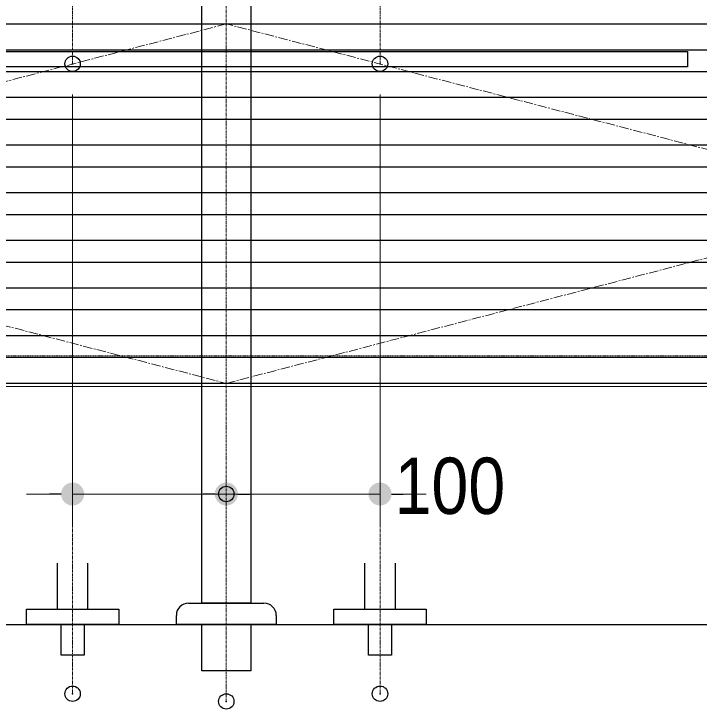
# Model space of a CAD drawing. Units: millimetres, scale not verified. Extents: x -6062 to 6062, y -3045 to 3045.
# Drawn here: x -2305.7 to -1859.9, y -2075 to -1622.5 of the extents above; entities that cross this region are included whole.
import ezdxf
from ezdxf.enums import TextEntityAlignment as Align

# ---------------------------------------------------------------- set-up
doc = ezdxf.new("R2010")
doc.units = ezdxf.units.MM
doc.header["$LTSCALE"] = 20
doc.header["$PDMODE"] = 32
doc.header["$PDSIZE"] = 10
for name, pattern in [('USER1', [2.91, 1.76, -0.4, 0.35, -0.4]), ('USER2', [1.11, 0.71, -0.4]), ('USER4', [9.172222, 5.997222, -1.058333, 1.058333, -1.058333]), ('USER5', [13.3, 8, -1.06, 1.06, -1.06, 1.06, -1.06])]:
    doc.linetypes.add(name, pattern=pattern)
for name, color, linetype, lineweight in [('0-0_5ボウル・キャビネット', 7, 'Continuous', 15), ('0-1_4給排水', 7, 'Continuous', 30), ('0-4_0', 7, 'Continuous', 25), ('0-6_2寸法-2', 7, 'Continuous', 15)]:
    doc.layers.add(name, color=color, linetype=linetype, lineweight=lineweight)
doc.layers.add('0-5_Defpoints', color=7, linetype='Continuous')
doc.styles.add('ＭＳ Ｐゴシック', font='')
doc.styles.get('ＭＳ Ｐゴシック').set_extended_font_data('MS PGothic')

# ---------------------------------------------------------------- blocks, each defined once
blk = doc.blocks.new('_Dot')
at = {"layer": '0-4_0'}
blk.add_line((-10, 0), (-20, 0), dxfattribs=at)
for points in [[(0, 0), (-8.09, 5.88), (-7.29, 6.85)], [(0, 0), (-7.29, 6.85), (-6.37, 7.71)], [(0, 0), (-6.37, 7.71), (-5.36, 8.44)], [(0, 0), (-5.36, 8.44), (-4.26, 9.05)], [(0, 0), (-4.26, 9.05), (-3.09, 9.51)], [(0, 0), (-3.09, 9.51), (-1.87, 9.82)], [(0, 0), (-1.87, 9.82), (-0.63, 9.98)], [(0, 0), (-0.63, 9.98), (0.63, 9.98)], [(0, 0), (0.63, 9.98), (1.87, 9.82)], [(0, 0), (1.87, 9.82), (3.09, 9.51)], [(0, 0), (3.09, 9.51), (4.26, 9.05)], [(0, 0), (4.26, 9.05), (5.36, 8.44)], [(0, 0), (5.36, 8.44), (6.37, 7.71)], [(0, 0), (6.37, 7.71), (7.29, 6.85)], [(0, 0), (7.29, 6.85), (8.09, 5.88)], [(0, 0), (-10, 0), (-9.92, 1.25)], [(0, 0), (-9.92, -1.25), (-10, 0)], [(0, 0), (-9.92, 1.25), (-9.69, 2.49)], [(0, 0), (-9.69, -2.49), (-9.92, -1.25)], [(0, 0), (-9.69, 2.49), (-9.3, 3.68)], [(0, 0), (-9.3, -3.68), (-9.69, -2.49)], [(0, 0), (-9.3, 3.68), (-8.76, 4.82)], [(0, 0), (-8.76, -4.82), (-9.3, -3.68)], [(0, 0), (-8.76, 4.82), (-8.09, 5.88)], [(0, 0), (-8.09, -5.88), (-8.76, -4.82)], [(0, 0), (-7.29, -6.85), (-8.09, -5.88)], [(0, 0), (-6.37, -7.71), (-7.29, -6.85)], [(0, 0), (-5.36, -8.44), (-6.37, -7.71)], [(0, 0), (-4.26, -9.05), (-5.36, -8.44)], [(0, 0), (-3.09, -9.51), (-4.26, -9.05)], [(0, 0), (-1.87, -9.82), (-3.09, -9.51)], [(0, 0), (-0.63, -9.98), (-1.87, -9.82)], [(0, 0), (0.63, -9.98), (-0.63, -9.98)], [(0, 0), (8.09, 5.88), (8.76, 4.82)], [(0, 0), (8.76, 4.82), (9.3, 3.68)], [(0, 0), (9.3, 3.68), (9.69, 2.49)], [(0, 0), (9.69, 2.49), (9.92, 1.25)], [(0, 0), (9.92, 1.25), (10, 0)], [(0, 0), (1.87, -9.82), (0.63, -9.98)], [(0, 0), (3.09, -9.51), (1.87, -9.82)], [(0, 0), (4.26, -9.05), (3.09, -9.51)], [(0, 0), (5.36, -8.44), (4.26, -9.05)], [(0, 0), (6.37, -7.71), (5.36, -8.44)], [(0, 0), (7.29, -6.85), (6.37, -7.71)], [(0, 0), (8.09, -5.88), (7.29, -6.85)], [(0, 0), (8.76, -4.82), (8.09, -5.88)], [(0, 0), (9.3, -3.68), (8.76, -4.82)], [(0, 0), (9.69, -2.49), (9.3, -3.68)], [(0, 0), (9.92, -1.25), (9.69, -2.49)], [(0, 0), (10, 0), (9.92, -1.25)]]:
    blk.add_solid(points, dxfattribs=at)
blk = doc.blocks.new('グループ-14')
at = {"layer": '0-0_5ボウル・キャビネット', "lineweight": 30}
for points in [[(-16560, -32580), (1360, -32580), (1360, -32920), (-16560, -32920)], [(-13600, -32940), (-1600, -32940), (-1600, -33140), (-13600, -33140)], [(-16560, -33200), (1360, -33200), (1360, -33540), (-16560, -33540)], [(-16560, -33820), (1360, -33820), (1360, -34160), (-16560, -34160)], [(-16560, -34440), (1360, -34440), (1360, -34780), (-16560, -34780)], [(-16560, -35060), (1360, -35060), (1360, -35400), (-16560, -35400)], [(-16560, -35680), (1360, -35680), (1360, -36020), (-16560, -36020)], [(-16560, -36300), (1360, -36300), (1360, -36640), (-16560, -36640)], [(-16560, -36920), (1360, -36920), (1360, -37260), (-16560, -37260)]]:
    blk.add_lwpolyline(points, close=True, dxfattribs=at)
blk = doc.blocks.new('グループ-20')
at = {"layer": '0-0_5ボウル・キャビネット'}
blk.add_lwpolyline([(-16580, -27600), (1380, -27600), (1380, -37300), (-16580, -37300)], close=True, dxfattribs=at)
at = {"layer": '0-0_5ボウル・キャビネット', "linetype": 'USER2'}
blk.add_lwpolyline([(-16160, -27600), (960, -27600), (960, -36900), (-16160, -36900)], close=True, dxfattribs=at)
at = {"layer": '0-0_5ボウル・キャビネット', "linetype": 'USER4'}
blk.add_lwpolyline([(-7600, -37260), (1360, -34920), (-7600, -32580), (-16560, -34920)], close=True, dxfattribs=at)
at = {"layer": '0-0_5ボウル・キャビネット'}
blk.add_blockref('グループ-14', (0, 0), dxfattribs=at)
blk = doc.blocks.new('グループ-21')
at = {"layer": '0-0_5ボウル・キャビネット', "linetype": 'USER5'}
blk.add_line((2400, -36300), (-17600, -36300), dxfattribs=at)
at = {"layer": '0-0_5ボウル・キャビネット', "lineweight": 30}
blk.add_line((-17600, -40400), (2400, -40400), dxfattribs=at)
at = {"layer": '0-0_5ボウル・キャビネット'}
blk.add_blockref('グループ-20', (0, 0), dxfattribs=at)
blk = doc.blocks.new('グループ-26')
at = {"layer": '0-1_4給排水', "linetype": 'USER1', "lineweight": 15}
for p, q in [((-2000, 1300), (-2000, -900)), ((2000, 1300), (2000, -900))]:
    blk.add_line(p, q, dxfattribs=at)
at = {"layer": '0-1_4給排水'}
for points in [[(-2200, 800), (-2200, 200), (-1800, 200), (-1800, 800)], [(1800, 800), (1800, 200), (2200, 200), (2200, 800)]]:
    blk.add_lwpolyline(points, dxfattribs=at)
for points in [[(-2600, 200), (-1400, 200), (-1400, 0), (-2600, 0)], [(1400, 200), (2600, 200), (2600, 0), (1400, 0)], [(-2150, 0), (-1850, 0), (-1850, -400), (-2150, -400)], [(1850, 0), (2150, 0), (2150, -400), (1850, -400)]]:
    blk.add_lwpolyline(points, close=True, dxfattribs=at)
blk = doc.blocks.new('止水栓_床_W100')
at = {"layer": '0-1_4給排水'}
blk.add_blockref('グループ-26', (0, 0), dxfattribs=at)
blk = doc.blocks.new('止水栓_正面_W100')
at = {"layer": '0-1_4給排水', "linetype": 'USER1', "lineweight": 15}
for p, q in [((-2000, -1400), (-2000, 1400)), ((2000, -1400), (2000, 1400)), ((-3300, 0), (3300, 0))]:
    blk.add_line(p, q, dxfattribs=at)
at = {"layer": '0-1_4給排水'}
for p, q in [((-2200, 600), (-2200, 1200)), ((-1800, 600), (-1800, 1200)), ((1800, 600), (1800, 1200)), ((2200, 600), (2200, 1200))]:
    blk.add_line(p, q, dxfattribs=at)
for points in [[(-2050, 295.8), (-2050, 660), (-1950, 660), (-1950, 295.8)], [(1950, 295.8), (1950, 660), (2050, 660), (2050, 295.8)], [(-2050, 360), (-2180, 360), (-2180, 240)], [(-1820, 240), (-1820, 360), (-1950, 360)], [(1950, 360), (1820, 360), (1820, 240)], [(2180, 240), (2180, 360), (2050, 360)]]:
    blk.add_lwpolyline(points, dxfattribs=at)
for points in [[(-2050, 360), (-2280, 360), (-2280, 600), (-2050, 600)], [(-1720, 360), (-1950, 360), (-1950, 600), (-1720, 600)], [(1950, 360), (1720, 360), (1720, 600), (1950, 600)], [(2280, 360), (2050, 360), (2050, 600), (2280, 600)]]:
    blk.add_lwpolyline(points, close=True, dxfattribs=at)
for centre in [(-2000, 0), (2000, 0)]:
    blk.add_circle(centre, 300, dxfattribs=at)
for centre in [(-2000, 0), (2000, 0)]:
    blk.add_arc(centre, 600, 117.81814, 62.18186, dxfattribs=at)
blk = doc.blocks.new('グループ-33')
at = {"layer": '0-1_4給排水', "linetype": 'USER2', "lineweight": 15}
for p, q in [((-7950, -23600), (-7950, -23620)), ((-7250, -23620), (-7250, -23600))]:
    blk.add_line(p, q, dxfattribs=at)
blk.add_lwpolyline([(-8080, -23620), (-8080, -23680), (-7120, -23680), (-7120, -23620)], close=True, dxfattribs=at)
blk = doc.blocks.new('グループ-34')
at = {"layer": '0-1_4給排水'}
for p, q in [((-7900, -21440), (-7900, -21520)), ((-7300, -21440), (-7300, -21520))]:
    blk.add_line(p, q, dxfattribs=at)
at = {"layer": '0-1_4給排水', "linetype": 'USER1', "lineweight": 15}
for p, q in [((-8935.3, -27769.2), (-8504.7, -27010.8)), ((-6264.7, -27769.2), (-6695.3, -27010.8))]:
    blk.add_line(p, q, dxfattribs=at)
at = {"layer": '0-1_4給排水'}
blk.add_lwpolyline([(-7250, -20900), (-7950, -20900), (-7950, -21440), (-7250, -21440)], close=True, dxfattribs=at)
for points in [[(-7950, -23600), (-7950, -21520), (-7250, -21520), (-7250, -23600)], [(-7800, -22207.8), (-7800, -22943.4), (-7799.2, -22955), (-7796.7, -22966.8), (-7792.3, -22978.8), (-7786, -22990.7), (-7777.7, -23002.5), (-7767.4, -23013.8), (-7755.3, -23024.5), (-7741.4, -23034.3), (-7726.1, -23043.2), (-7709.4, -23051), (-7691.9, -23057.6), (-7673.6, -23063), (-7655, -23067), (-7636.4, -23069.8), (-7618, -23071.5), (-7600, -23072), (-7582, -23071.5), (-7563.6, -23069.8), (-7545, -23067), (-7526.4, -23063), (-7508.1, -23057.6), (-7490.6, -23051), (-7473.9, -23043.2), (-7458.6, -23034.3), (-7444.7, -23024.5), (-7432.6, -23013.8), (-7422.3, -23002.5), (-7414, -22990.7), (-7407.7, -22978.8), (-7403.3, -22966.8), (-7400.8, -22955), (-7400, -22943.4), (-7400, -22208)]]:
    blk.add_lwpolyline(points, dxfattribs=at)
at = {"layer": '0-1_4給排水', "lineweight": 15}
blk.add_lwpolyline([(-7400, -22943.4), (-7400.8, -22931.9), (-7403.3, -22920), (-7407.7, -22908), (-7414, -22896.1), (-7422.3, -22884.4), (-7432.6, -22873.1), (-7444.7, -22862.4), (-7458.6, -22852.5), (-7473.9, -22843.6), (-7490.6, -22835.8), (-7508.1, -22829.2), (-7526.4, -22823.9), (-7545, -22819.8), (-7563.6, -22817), (-7582, -22815.4), (-7600, -22814.9), (-7618, -22815.4), (-7636.4, -22817), (-7655, -22819.8), (-7673.6, -22823.9), (-7691.9, -22829.2), (-7709.4, -22835.8), (-7726.1, -22843.6), (-7741.4, -22852.5), (-7755.3, -22862.4), (-7767.4, -22873.1), (-7777.7, -22884.4), (-7786, -22896.1), (-7792.3, -22908), (-7796.7, -22920), (-7799.2, -22931.9), (-7800, -22943.4)], dxfattribs=at)
at = {"layer": '0-1_4給排水', "linetype": 'USER1', "lineweight": 15}
for points in [[(-7840, -24493.4), (-7840, -24403), (-7840, -23680)], [(-7360, -24493.4), (-7360, -24403), (-7360, -23680)], [(-9600, -31100), (-9600, -30377), (-9600, -30286.6)], [(-5600, -31100), (-5600, -30377), (-5600, -30286.6)]]:
    blk.add_lwpolyline(points, dxfattribs=at)
at = {"layer": '0-1_4給排水', "lineweight": 15}
blk.add_circle((-7600, -21020), 80, dxfattribs=at)
at = {"layer": '0-1_4給排水'}
for start, end in [(90, 180), (0, 90)]:
    blk.add_arc((-7600, -22208), 200, start, end, dxfattribs=at)
at = {"layer": '0-1_4給排水', "linetype": 'USER1', "lineweight": 15}
for centre, start, end in [((-12939.3, -24493.4), 330.41692, 0), ((-2260.7, -24493.4), 180, 209.58308), ((-4500.7, -30286.6), 150.41692, 180), ((-10699.3, -30286.6), 0, 29.58308)]:
    blk.add_arc(centre, 5099.3, start, end, dxfattribs=at)
at = {"layer": '0-1_4給排水'}
for name, p in [('グループ-33', (0, 0)), ('止水栓_正面_W100', (-7600, -31700))]:
    blk.add_blockref(name, p, dxfattribs=at)
blk = doc.blocks.new('グループ-38')
at = {"layer": '0-1_4給排水', "linetype": 'USER1', "lineweight": 15}
blk.add_line((-7600, -41400), (-7600, -20400), dxfattribs=at)
at = {"layer": '0-1_4給排水'}
blk.add_line((-8250, -40306.7), (-8250, -40280), dxfattribs=at)
for points in [[(-7280, -30860), (-7280, -40120), (-7920, -40120), (-7920, -31933.3)], [(-8090, -40120), (-8087.5, -40120), (-7112.5, -40120), (-7110, -40120)], [(-6950, -40280), (-6950, -40306.7), (-6950, -40400), (-8250, -40400), (-8250, -40306.7)]]:
    blk.add_lwpolyline(points, dxfattribs=at)
blk.add_lwpolyline([(-7920, -40400), (-7280, -40400), (-7280, -41000), (-7920, -41000)], close=True, dxfattribs=at)
for centre, start, end in [((-8090, -40280), 90, 180), ((-7110, -40280), 0, 90)]:
    blk.add_arc(centre, 160, start, end, dxfattribs=at)

msp = doc.modelspace()

# ---------------------------------------------------------------- linework, layer by layer
at = {"layer": '0-5_Defpoints'}
for p in [(-2267.5, -1655), (-2067.5, -1655), (-2167.5, -1935), (-2267.5, -2065), (-2067.5, -2065), (-2167.5, -2070), (-2167.5, -2070)]:
    msp.add_point(p, dxfattribs=at)
at = {"layer": '0-6_2寸法-2'}
for p, q in [((-2267.5, -1675), (-2267.5, -1955)), ((-2067.5, -1675), (-2067.5, -1955)), ((-2282.51, -1935), (-2297.51, -1935)), ((-2267.5, -1935), (-2167.5, -1935)), ((-2182.51, -1935), (-2197.51, -1935)), ((-2067.5, -1935), (-2167.5, -1935)), ((-2152.49, -1935), (-2137.49, -1935)), ((-2052.49, -1935), (-2037.49, -1935)), ((-2167.5, -1955), (-2167.3, -1955)), ((-2167.5, -1955), (-2167.3, -1955))]:
    msp.add_line(p, q, dxfattribs=at)

# ---------------------------------------------------------------- block references
at = {"layer": '0-0_5ボウル・キャビネット', "xscale": 0.05, "yscale": 0.05}
msp.add_blockref('グループ-21', (-1787.5, 0), dxfattribs=at)
at = {"layer": '0-1_4給排水', "xscale": 0.05, "yscale": 0.05}
for name, p in [('グループ-38', (-1787.5, 0)), ('グループ-34', (-1787.5, 0)), ('止水栓_床_W100', (-2167.5, -2020))]:
    msp.add_blockref(name, p, dxfattribs=at)
at = {"layer": '0-6_2寸法-2', "xscale": 0.7503418, "yscale": 0.7503418}
for p in [(-2267.5, -1935), (-2167.5, -1935)]:
    msp.add_blockref('_Dot', p, dxfattribs=at)
at = {"layer": '0-6_2寸法-2', "xscale": 0.7503418, "yscale": 0.7503418, "rotation": 180}
for p in [(-2167.5, -1935), (-2067.5, -1935)]:
    msp.add_blockref('_Dot', p, dxfattribs=at)

# ---------------------------------------------------------------- texts
at = {"layer": '0-6_2寸法-2', "style": 'ＭＳ Ｐゴシック', "width": 0.9}
msp.add_text('100', height=36.66, dxfattribs=at).set_placement((-2058.07, -1958.97), align=Align.BOTTOM_LEFT)

doc.saveas('drawing.dxf')
